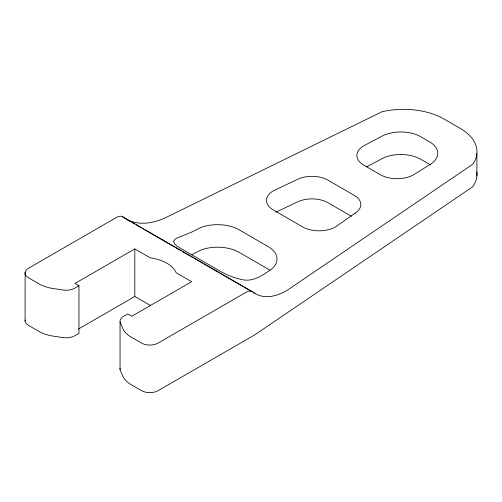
<?xml version="1.0" encoding="UTF-8"?>
<svg xmlns="http://www.w3.org/2000/svg" width="502" height="502" viewBox="0 0 502 502"><rect width="100%" height="100%" fill="white"/><g stroke="black" fill="none" stroke-linecap="round" stroke-linejoin="round"><path stroke-width="0.75" d="M125.895 218.859C138.339 226.226 153.85 223.334 166.237 217.366L382.009 111.751A57.385 33.132 0 0 1 444.075 119.049L460.215 128.374A57.385 33.132 0 0 1 472.771 164.217L289.667 288.625C279.256 295.86 263.832 300.723 252.876 291.951A12.268 7.084 -60 0 0 246.231 292.208L158.086 343.098A11.659 6.727 0 0 1 141.602 343.098L131.003 336.98A30.666 17.702 0 0 1 123.003 328.91L120.405 323.125A12.268 7.084 0 0 1 123.605 316.342L127.753 313.945L131.762 316.26L191.613 281.71L176.215 272.818A35.542 20.519 0 0 0 150.198 257.796L134.8 248.91L74.955 283.461L78.965 285.776L78.965 333.347L74.817 335.744A12.268 7.084 0 0 1 63.057 337.595L53.049 336.095A30.666 17.702 0 0 1 39.068 331.477L28.47 325.359A11.659 6.727 0 0 1 25.1 320.012M78.965 285.776L74.817 288.173A12.268 7.084 0 0 1 63.057 290.018L53.049 288.518A30.666 17.702 0 0 1 39.068 283.9L28.47 277.782A11.659 6.727 0 0 1 28.47 268.263L116.615 217.372A12.268 7.084 -60 0 1 123.26 217.115L125.287 218.577M78.318 329.092L134.8 296.481L150.198 305.367M366.736 166.777L381.156 159.128A28.187 16.277 0 0 1 421.015 159.423L429.292 164.204A28.187 16.277 0 0 1 430.647 165.026M191.507 254.746L201.076 249.965A30.66 17.702 0 0 1 239.234 252.399L268.037 269.047A30.66 17.702 0 0 1 269.787 270.145M275.83 212.227L296.826 202.243A22.659 13.083 0 0 1 328.829 203.197L351.419 216.255M122.187 216.5L252.876 291.951M125.964 218.966L131.398 222.104M132.754 222.888L134.787 224.061M136.149 224.846L140.899 227.588M142.254 228.372L143.61 229.157M144.965 229.941L180.933 250.705M182.289 251.489L190.434 256.189M191.789 256.974L193.151 257.758M194.506 258.536L202.651 263.243M204.007 264.027L218.257 272.253M219.612 273.038L242.686 286.353M244.047 287.138L252.186 291.844M253.548 292.622L254.903 293.406M476.9 153.461L476.9 175.995M134.8 248.91L134.8 296.481M120.053 321.92L120.053 369.491M25.1 272.435L25.1 321.186M120.066 368.267A12.268 7.084 0 0 0 120.405 370.702L123.003 376.481A30.666 17.702 0 0 0 131.003 384.551L141.602 390.669A11.659 6.727 0 0 0 158.086 390.669L254.903 334.771L472.771 186.75A57.385 33.132 0 0 0 476.818 171.847M173.755 241.054C173.541 244.888 178.21 246.582 180.814 248.477L219.939 271.08C226.358 274.694 233.223 277.625 240.439 279.219C252.355 282.946 263.086 275.165 272.209 268.545A30.66 17.702 0 0 0 268.037 246.513L239.234 229.866A30.66 17.702 0 0 0 201.076 227.431L191.751 232.093L177.275 237.898L174.646 239.68L173.755 241.054M354.977 213.319L335.342 227.048A23.475 13.554 0 0 1 302.154 226.647L273.678 210.187A23.475 13.554 0 0 1 273.025 191.024L296.826 179.703A22.659 13.083 0 0 1 328.829 180.664L353.358 194.839A22.659 13.083 0 0 1 354.977 213.319M429.743 164.681L413.334 174.978A23.782 13.73 0 0 1 379.719 174.357L364.339 165.465A23.782 13.73 0 0 1 363.304 146.057L381.156 136.594A28.187 16.277 0 0 1 421.015 136.889L429.292 141.671A28.187 16.277 0 0 1 429.743 164.681"/></g></svg>
